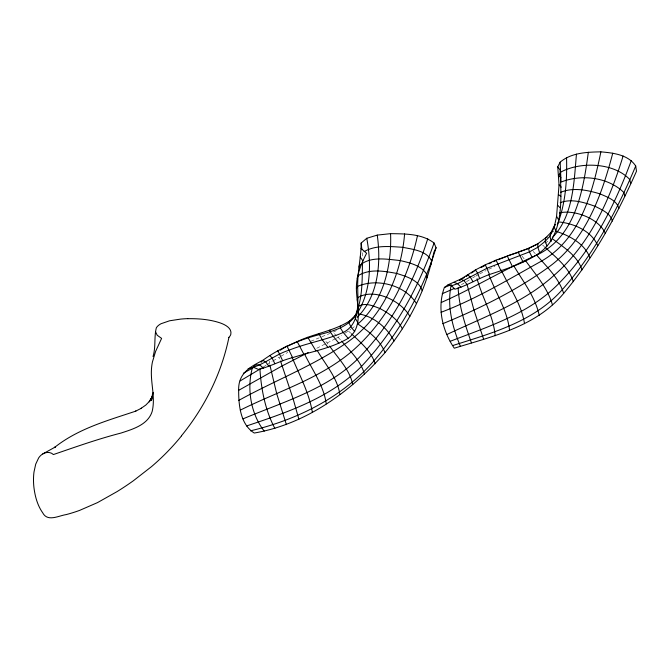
<?xml version="1.0" encoding="UTF-8"?>
<svg xmlns="http://www.w3.org/2000/svg" width="670" height="670" viewBox="0 0 670 670"><rect width="100%" height="100%" fill="white"/><g stroke="black" fill="none" stroke-linecap="round" stroke-linejoin="round"><path stroke-width="0.5" stroke-dasharray="3.35 2.51" d="M545.104 243.277L549.174 240.136M345 333.183L350.795 329.33M351.583 328.736L356.323 325.185M263.411 366.967L266.015 365.309M266.886 364.748L272.154 361.465M273.05 360.929L279.264 357.135L280.219 360.066M466.479 281.668L471.739 278.469M472.61 277.941L475.239 276.341M336.315 338.283L341.566 335.251M461.412 284.658L463.95 283.167M280.965 356.197L287.757 352.428M478.824 274.382L476.119 275.805L476.764 277.774M479.728 273.904L486.043 270.571M335.41 338.76L316.031 348.651M336.373 330.637L332.881 332.261L336.633 335.879M488.706 269.281L494.879 266.434M310.847 341.248L319.129 337.831M321.893 336.692L330.134 333.375M542.667 245.161L544.09 246.367M348.434 331.106L350.745 333.132M533.169 251.451L535.263 253.662M338.132 337.328L340.98 340.394M325.905 341.466L329.02 345.318M522.081 256.208L525.029 260.002M269.315 361.138L269.491 363.09M362.236 252.682L362.378 256.702"/><path stroke-width="1" d="M250.513 430.835C297.237 419.713 342.588 397.318 374.287 360.452C402.318 327.622 423.406 288.988 436.069 247.724L434.068 243.001C421.824 233.621 405.3 233.889 390.585 233.646C391.749 266.283 383.416 301.76 357.897 323.995C368.676 331.399 380.091 340.092 385.024 352.621C351.105 391.473 305.981 424.194 254.257 433.029C240.396 424.445 238.629 405.233 238.662 390.342C238.084 373.592 249.701 367.076 262.657 360.41C279.516 348.199 298.937 340.033 318.987 334.715C332.889 331.215 348.207 327.245 356.365 314.364M248.109 368.626C263.05 365.778 274.566 354.673 288.979 350.226C306.659 343.048 325.771 340.159 343.233 332.462C360.401 323.895 357.788 302.371 357.696 286.333C357.453 271.802 361.097 257.548 361.155 243.059L366.758 238.277L377.252 235.111L390.585 233.646M339.899 394.546C337.512 378.048 325.394 364.472 317.161 350.36M448.138 284.742L451.563 285.797L457.56 283.686L487.115 268.201L529.417 251.895L537.851 247.28L545.196 241.3L549.936 236.175L554.257 227.029L556.577 216.402L559.04 184.845L557.75 166.813L560.145 162.165C571.317 152.66 586.912 152.107 600.889 151.847C613.335 152.961 628.242 154.611 635.713 166.001L636.5 171.21C617.221 214.634 594.315 256.895 563.654 293.401C536.402 326.424 493.271 336.189 454.285 348.207C442.393 330.678 436.882 307.798 444.378 287.472L448.138 284.742L460.826 279.08L475.491 269.901L485.323 264.767L496.102 260.111L528.521 248.361L537.767 243.771L545.631 237.867L551.042 232.406L553.227 231.276M253.587 367.302L258.427 369.43C270.194 366.708 280.805 360.435 292.597 357.654C311.223 351.616 331.156 348.484 348.157 338.342C364.053 326.625 356.566 305.168 356.381 288.636C356.206 276.065 360.921 264.231 366.624 253.26L361.113 248.52M495.172 335.762C493.564 315.897 482.274 297.949 477.082 278.753M451.563 285.797L454.922 289.214C466.998 285.646 477.693 278.687 489.536 274.491C506.805 268.737 524.585 263.31 539.643 252.749C564.542 234.81 561.334 197.173 560.011 169.937L557.75 166.813M576.46 154.117C573.947 182.148 573.361 216.343 552.356 237.515M404.605 233.872C401.062 276.903 381.289 319.833 344.548 344.221C311.391 366.683 273.703 381.071 238.763 400.4M588.327 152.241C583.21 190.481 575.614 236.77 536.662 255.136C504.083 269.365 473.757 288.175 441.296 302.463M152.45 394.312L151.504 400.35L153.179 392.385M153.036 356.532C155.926 347.219 153.974 337.027 156.319 327.856A28.768 13.266 7.3 0 1 161.076 323.71L169.619 320.779L180.582 319.104A58.575 26.163 6.4 0 1 187.742 318.635M385.024 352.621C406.774 325.863 423.867 294.708 431.681 260.982C426.422 250.555 412.929 249.449 402.745 247.297C389.932 246.501 375.585 244.885 364.061 251.66M277.682 351.649L277.874 350.712L282.69 360.77M600.889 151.847C592.464 192.55 580.58 238.478 541.904 260.865C508.982 279.156 476.362 298.954 441.069 312.287M430.902 264.985L433.9 252.247L436.069 247.724M451.304 284.666C446.672 305.403 452.426 326.943 460.315 346.139M357.21 300.143L357.83 297.664C374.019 287.539 401.28 300.847 409.864 316.382M417.477 235.664C407.871 279.985 385.987 322.27 351.164 351.951C318.794 379.178 277.573 391.481 240.287 410.149M557.306 224.634C565.673 203.571 567.155 180.104 566.552 157.584M612.757 153.17C601.559 195.908 585.379 241.016 547.867 267.707C515.531 290.906 479.502 308.652 442.744 323.694M356.231 314.465L349.639 320.938L349.011 322.915L350.896 326.843L354.765 331.65M623.108 155.968C609.641 200.271 589.642 244.475 553.998 275.395C523.211 303.242 483.581 317.061 446.756 334.581M555.129 224.5L554.257 227.029L555.983 231.393M427.745 238.796C413.591 283.636 390.501 326.198 357.093 359.614C325.519 390.057 282.346 402.126 242.984 418.892M357.169 278.293L358.098 275.73C369.513 268.494 384.103 271.09 396.64 273.427C406.229 276.442 418.934 280.035 422.217 290.78M434.068 243.001C418.281 288.293 394.496 331.281 361.515 366.339C330.436 397.863 287.531 412.251 246.56 425.969M631.274 160.641C614.775 205.255 592.9 248.88 559.207 283.083C529.769 313.56 488.656 326.491 450.206 341.298M635.713 166.001C617.187 210.221 594.466 253.302 562.507 289.381C534.342 321.55 492.031 333.049 452.836 345.519M554.978 224.534L551.042 232.406L549.936 236.175L551.184 241.443M356.381 288.636L357.696 286.333C377.143 277.916 405.308 285.152 416.497 303.652M151.872 397.243L149.201 401.858L152.492 396.489L149.393 401.464L149.645 401.129L145.826 405.048L140.909 408.482L141.454 408.214L135.432 411.271L135.893 411.095C107.627 420.559 78.097 428.616 54.337 447.627L55.292 447.024L42.754 453.942A29.153 18.249 70.9 0 0 40.987 455.257A28.785 18.015 70.9 0 0 38.634 457.953L35.703 464.184L34.003 471.948A51.791 32.411 70.9 0 0 33.508 478.757A50.066 31.331 70.9 0 0 33.927 487.4C35.024 496.286 37.411 505.306 42.637 512.701C47.495 522.215 58.466 515.749 66.188 514.594A134.963 120.575 -19.6 0 0 79.579 510.406L97.493 502.617L117.041 491.621A272.414 243.361 -19.6 0 0 133.372 480.758L151.52 466.621A224.542 200.598 -19.6 0 0 179.3 438.599L181.52 435.885M357.931 312.086C371.205 290.244 371.322 262.749 366.758 238.277M349.639 320.938C333.627 331.206 314.205 333.476 297.187 341.591L303.946 354.371M474.863 270.831L475.491 269.901L477.442 272.883L479.695 278.544M261.124 362.286L262.657 360.41L265.622 361.7L268.754 366.222M357.252 317.295C378.374 296.207 381.197 263.31 377.252 235.111M459.377 280.353L460.826 279.08L463.95 280.655L467.132 284.524M253.905 367.286L243.327 373.307M240.17 380.92L261.668 368.073M468.807 274.666L466.211 276.308L467.668 274.842L470.24 277.045L473.003 281.727M471.404 273.025L474 271.375M459.494 280.47L461.169 279.432M462.853 278.393L464.528 277.347M280.253 350.217L286.986 346.089L292.597 357.654M238.662 390.342L282.129 365.921L308.166 352.562M42.754 453.942C45.954 451.881 50.585 451.773 53.407 454.553C75.702 446.915 98.046 438.959 120.977 433.063C132.903 429.16 148.045 424.78 152.191 411.355C155.524 397.377 150.516 383.173 151.47 369.07A62.595 55.92 -19.6 0 1 152.425 361.984L155.591 351.44L161.604 338.384L157.215 335.268L155.457 331.608M480.867 267.657L485.155 265.387L485.323 264.767L489.536 274.491M538.588 243.604L528.521 248.361L529.417 251.895L532.281 257.54M454.419 288.418L442.192 293.736M288.033 345.971L297.187 341.591M559.4 212.943C574.332 209.233 599.24 218.747 605.345 233.487M488.84 263.754L491.613 262.531M493.455 261.719L496.219 260.496M547.172 237.197L545.631 237.867L545.196 241.3L546.988 246.049M444.378 287.472L450.441 285.018M560.405 192.432C573.009 186.98 587.473 190.138 600.119 193.898C607.12 197.072 616.819 200.137 618.846 208.529M560.221 202.7C571.535 198.303 584.215 202.424 595.128 206.318C601.652 209.735 610.487 213.127 612.372 221.066M498.111 259.759L506.612 256.459M528.722 248.419L518.228 252.238L523.094 262.087M517.927 252.523L507.215 255.915L512.517 266.71M187.767 318.694C198.739 318.526 209.894 319.423 220.338 322.974C225.095 324.665 232.163 328.174 230.815 334.313A33.659 13.802 6.6 0 1 228.88 337.378M357.956 313.778C373.131 315.955 387.151 327.437 394.069 340.98M558.746 221.946C573.729 223.261 591.769 231.142 597.774 245.681M555.664 231.184C569.173 235.438 584.927 243.696 589.868 257.757M454.151 282.413L457.56 283.686L461.01 287.204M552.381 238.754C563.638 247.222 577.624 255.84 582.004 269.893M558.621 194.719L560.849 196.352M544.802 246.979C555.547 257.171 568.73 267.054 573.311 281.668M263.545 368.207L259.717 364.899L255.597 364.874L252.222 368.374C246.753 389.17 250.89 414.094 264.24 431.128M351.524 333.802C360.628 342.504 371.255 351.398 375.2 363.743M559.04 184.845L561.267 187.173M557.817 205.372L559.936 207.616M341.692 341.156C350.15 351.365 361.205 361.189 364.488 374.404M560.974 177.826L558.755 175.414L560.966 171.997C580.605 161.428 613.754 162.601 629.691 179.418L630.721 183.463M536.662 255.136C546.82 266.844 558.989 278.217 563.654 293.401M269.884 355.577L272.045 357.998L274.868 363.676M348.157 338.342L343.233 332.462L340.41 328.007L340.402 326.131M338.911 343.35L333.392 336.499L330.134 331.658L329.9 330.076M329.606 346.072C338.007 358.224 349.941 369.807 352.755 384.664M525.615 260.764C535.698 274.574 547.65 288.075 552.432 304.817M327.898 347.345L322.27 339.74L318.803 333.543M360.217 257.004L362.914 260.94M315.972 350.929L307.781 337.286M513.99 266.132C523.37 281.919 535.38 297.187 539.25 315.444M357.956 322.714L355.561 318.895L355.159 315.603C363.065 298.519 362.051 279.114 362.52 260.722M556.577 216.402L558.554 219.718M274.884 428.448C265.286 410.35 261.208 389.505 259.935 369.178M304.674 354.304C312.538 370.326 323.861 385.895 326.231 403.868M501.16 270.035C509.493 287.531 521.545 304.264 524.518 323.677M402.368 328.861C397.905 319.49 388.901 313.217 379.923 308.56C373.458 306.056 365.527 302.279 358.894 306.173L357.495 308.845L358.249 311.86M496.102 260.111L500.909 270.655M292.028 357.194C299.448 375.208 309.172 392.863 312.346 412.243M488.958 274.792C495.792 293.209 507.533 310.679 509.543 330.411M286.375 424.613L276.685 393.566L269.876 365.058M539.643 252.749L537.851 247.28L537.767 243.771M280.537 361.046L293.108 398.767L298.879 419.261M483.64 339.263L473.983 310.151L467.116 284.683M624.884 195.975L623.862 192.491C608.117 177.073 581.074 174.016 561.05 182.089L560.145 162.165M471.429 342.898C465.248 325 459.05 306.785 458.121 287.69M359.555 269.173L359.078 266.015C369.815 255.865 386.757 259.215 400.132 260.538C409.73 262.841 421.003 265.261 426.673 274.189L427.016 277.857M361.155 243.059L361.909 249.801M228.922 337.378A244.542 218.462 -19.6 0 1 181.428 435.827"/></g></svg>
